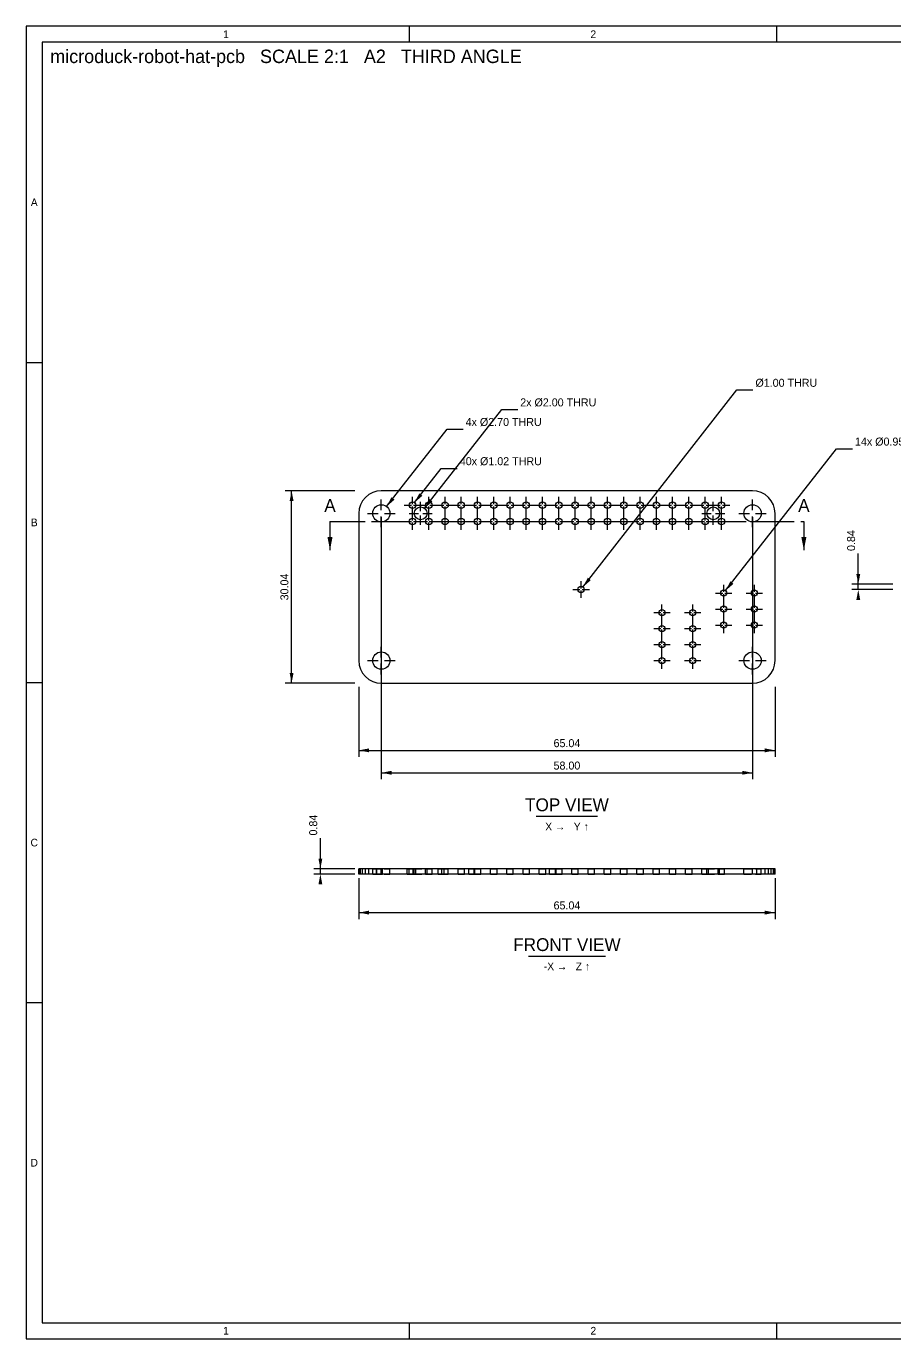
# Model space of a CAD drawing. Header units: millimetres. Extents: x 5 to 604, y 5 to 415.
# Drawn here: x 5 to 276.4, y 5 to 415 of the extents above; entities that cross this region are included whole.
import ezdxf
from ezdxf.enums import TextEntityAlignment as Align

# ---------------------------------------------------------------- set-up
doc = ezdxf.new("R2010")
doc.units = ezdxf.units.MM
for name, pattern in [('CENTER', [11.2, 7, -1.4, 1.4, -1.4]), ('HIDDEN', [3.6, 2.4, -1.2]), ('PHANTOM', [21, 11, -2, 2, -2, 2, -2])]:
    doc.linetypes.add(name, pattern=pattern)
for name, color, linetype in [('CENTER', 4, 'CENTER'), ('CUT', 1, 'PHANTOM'), ('CUTTHIN', 1, 'PHANTOM'), ('DIM', 3, 'CONTINUOUS'), ('FRAME', 7, 'CONTINUOUS'), ('HIDDEN', 8, 'HIDDEN'), ('TEXT', 3, 'CONTINUOUS'), ('TITLE', 7, 'CONTINUOUS'), ('VISIBLE', 7, 'CONTINUOUS')]:
    doc.layers.add(name, color=color, linetype=linetype)

msp = doc.modelspace()

# ---------------------------------------------------------------- linework, layer by layer
at = {"layer": 'CENTER'}
for p, q in [((115.96, 263.785), (115.96, 267.14)), ((125.7, 265.737), (125.7, 268)), ((130.78, 265.737), (130.78, 268)), ((135.86, 265.737), (135.86, 268)), ((140.94, 265.737), (140.94, 268)), ((146.02, 265.737), (146.02, 268)), ((151.1, 265.737), (151.1, 268)), ((156.18, 265.737), (156.18, 268)), ((161.26, 265.737), (161.26, 268)), ((166.34, 265.737), (166.34, 268)), ((171.42, 265.737), (171.42, 268)), ((176.5, 265.737), (176.5, 268)), ((181.58, 265.737), (181.58, 268)), ((186.66, 265.737), (186.66, 268)), ((191.74, 265.737), (191.74, 268)), ((196.82, 265.737), (196.82, 268)), ((201.9, 265.737), (201.9, 268)), ((206.98, 265.737), (206.98, 268)), ((212.06, 265.737), (212.06, 268)), ((217.14, 265.737), (217.14, 268)), ((222.22, 265.737), (222.22, 268)), ((231.96, 263.785), (231.96, 267.14)), ((111.66, 262.84), (115.015, 262.84)), ((116.905, 262.84), (120.26, 262.84)), ((123.08, 265.38), (125.343, 265.38)), ((124.64, 262.84), (127.54, 262.84)), ((125.7, 262.76), (125.7, 265.023)), ((125.7, 260.657), (125.7, 262.92)), ((126.057, 265.38), (128.32, 265.38)), ((128.16, 265.38), (130.423, 265.38)), ((128.24, 263.54), (128.24, 266.44)), ((128.94, 262.84), (131.84, 262.84)), ((130.78, 262.76), (130.78, 265.023)), ((130.78, 260.657), (130.78, 262.92)), ((131.137, 265.38), (133.4, 265.38)), ((133.24, 265.38), (135.503, 265.38)), ((135.86, 262.76), (135.86, 265.023)), ((135.86, 260.657), (135.86, 262.92)), ((136.217, 265.38), (138.48, 265.38)), ((138.32, 265.38), (140.583, 265.38)), ((140.94, 262.76), (140.94, 265.023)), ((140.94, 260.657), (140.94, 262.92)), ((141.297, 265.38), (143.56, 265.38)), ((143.4, 265.38), (145.663, 265.38)), ((146.02, 262.76), (146.02, 265.023)), ((146.02, 260.657), (146.02, 262.92)), ((146.377, 265.38), (148.64, 265.38)), ((148.48, 265.38), (150.743, 265.38)), ((151.1, 262.76), (151.1, 265.023)), ((151.1, 260.657), (151.1, 262.92)), ((151.457, 265.38), (153.72, 265.38)), ((153.56, 265.38), (155.823, 265.38)), ((156.18, 262.76), (156.18, 265.023)), ((156.18, 260.657), (156.18, 262.92)), ((156.537, 265.38), (158.8, 265.38)), ((158.64, 265.38), (160.903, 265.38)), ((161.26, 262.76), (161.26, 265.023)), ((161.26, 260.657), (161.26, 262.92)), ((161.617, 265.38), (163.88, 265.38)), ((163.72, 265.38), (165.983, 265.38)), ((166.34, 262.76), (166.34, 265.023)), ((166.34, 260.657), (166.34, 262.92)), ((166.697, 265.38), (168.96, 265.38)), ((168.8, 265.38), (171.063, 265.38)), ((171.42, 262.76), (171.42, 265.023)), ((171.42, 260.657), (171.42, 262.92)), ((171.777, 265.38), (174.04, 265.38)), ((173.88, 265.38), (176.143, 265.38)), ((176.5, 262.76), (176.5, 265.023)), ((176.5, 260.657), (176.5, 262.92)), ((176.857, 265.38), (179.12, 265.38)), ((178.96, 265.38), (181.223, 265.38)), ((181.58, 262.76), (181.58, 265.023)), ((181.58, 260.657), (181.58, 262.92)), ((181.937, 265.38), (184.2, 265.38)), ((184.04, 265.38), (186.303, 265.38)), ((186.66, 262.76), (186.66, 265.023)), ((186.66, 260.657), (186.66, 262.92)), ((187.017, 265.38), (189.28, 265.38)), ((189.12, 265.38), (191.383, 265.38)), ((191.74, 262.76), (191.74, 265.023)), ((191.74, 260.657), (191.74, 262.92)), ((192.097, 265.38), (194.36, 265.38)), ((194.2, 265.38), (196.463, 265.38)), ((196.82, 262.76), (196.82, 265.023)), ((196.82, 260.657), (196.82, 262.92)), ((197.177, 265.38), (199.44, 265.38)), ((199.28, 265.38), (201.543, 265.38)), ((201.9, 262.76), (201.9, 265.023)), ((201.9, 260.657), (201.9, 262.92)), ((202.257, 265.38), (204.52, 265.38)), ((204.36, 265.38), (206.623, 265.38)), ((206.98, 262.76), (206.98, 265.023)), ((206.98, 260.657), (206.98, 262.92)), ((207.337, 265.38), (209.6, 265.38)), ((209.44, 265.38), (211.703, 265.38)), ((212.06, 262.76), (212.06, 265.023)), ((212.06, 260.657), (212.06, 262.92)), ((212.417, 265.38), (214.68, 265.38)), ((214.52, 265.38), (216.783, 265.38)), ((216.08, 262.84), (218.98, 262.84)), ((217.14, 262.76), (217.14, 265.023)), ((217.14, 260.657), (217.14, 262.92)), ((217.497, 265.38), (219.76, 265.38)), ((219.6, 265.38), (221.863, 265.38)), ((219.68, 263.54), (219.68, 266.44)), ((220.38, 262.84), (223.28, 262.84)), ((222.22, 262.76), (222.22, 265.023)), ((222.22, 260.657), (222.22, 262.92)), ((222.577, 265.38), (224.84, 265.38)), ((227.66, 262.84), (231.015, 262.84)), ((232.905, 262.84), (236.26, 262.84)), ((115.96, 258.54), (115.96, 261.895)), ((123.08, 260.3), (125.343, 260.3)), ((125.7, 257.68), (125.7, 259.943)), ((126.057, 260.3), (128.32, 260.3)), ((128.16, 260.3), (130.423, 260.3)), ((128.24, 259.24), (128.24, 262.14)), ((130.78, 257.68), (130.78, 259.943)), ((131.137, 260.3), (133.4, 260.3)), ((133.24, 260.3), (135.503, 260.3)), ((135.86, 257.68), (135.86, 259.943)), ((136.217, 260.3), (138.48, 260.3)), ((138.32, 260.3), (140.583, 260.3)), ((140.94, 257.68), (140.94, 259.943)), ((141.297, 260.3), (143.56, 260.3)), ((143.4, 260.3), (145.663, 260.3)), ((146.02, 257.68), (146.02, 259.943)), ((146.377, 260.3), (148.64, 260.3)), ((148.48, 260.3), (150.743, 260.3)), ((151.1, 257.68), (151.1, 259.943)), ((151.457, 260.3), (153.72, 260.3)), ((153.56, 260.3), (155.823, 260.3)), ((156.18, 257.68), (156.18, 259.943)), ((156.537, 260.3), (158.8, 260.3)), ((158.64, 260.3), (160.903, 260.3)), ((161.26, 257.68), (161.26, 259.943)), ((161.617, 260.3), (163.88, 260.3)), ((163.72, 260.3), (165.983, 260.3)), ((166.34, 257.68), (166.34, 259.943)), ((166.697, 260.3), (168.96, 260.3)), ((168.8, 260.3), (171.063, 260.3)), ((171.42, 257.68), (171.42, 259.943)), ((171.777, 260.3), (174.04, 260.3)), ((173.88, 260.3), (176.143, 260.3)), ((176.5, 257.68), (176.5, 259.943)), ((176.857, 260.3), (179.12, 260.3)), ((178.96, 260.3), (181.223, 260.3)), ((181.58, 257.68), (181.58, 259.943)), ((181.937, 260.3), (184.2, 260.3)), ((184.04, 260.3), (186.303, 260.3)), ((186.66, 257.68), (186.66, 259.943)), ((187.017, 260.3), (189.28, 260.3)), ((189.12, 260.3), (191.383, 260.3)), ((191.74, 257.68), (191.74, 259.943)), ((192.097, 260.3), (194.36, 260.3)), ((194.2, 260.3), (196.463, 260.3)), ((196.82, 257.68), (196.82, 259.943)), ((197.177, 260.3), (199.44, 260.3)), ((199.28, 260.3), (201.543, 260.3)), ((201.9, 257.68), (201.9, 259.943)), ((202.257, 260.3), (204.52, 260.3)), ((204.36, 260.3), (206.623, 260.3)), ((206.98, 257.68), (206.98, 259.943)), ((207.337, 260.3), (209.6, 260.3)), ((209.44, 260.3), (211.703, 260.3)), ((212.06, 257.68), (212.06, 259.943)), ((212.417, 260.3), (214.68, 260.3)), ((214.52, 260.3), (216.783, 260.3)), ((217.14, 257.68), (217.14, 259.943)), ((217.497, 260.3), (219.76, 260.3)), ((219.6, 260.3), (221.863, 260.3)), ((219.68, 259.24), (219.68, 262.14)), ((222.22, 257.68), (222.22, 259.943)), ((222.577, 260.3), (224.84, 260.3)), ((231.96, 258.54), (231.96, 261.895)), ((175.76, 239.04), (178.01, 239.04)), ((178.36, 239.39), (178.36, 241.64)), ((178.36, 236.44), (178.36, 238.69)), ((178.71, 239.04), (180.96, 239.04)), ((220.41, 237.94), (222.6275, 237.94)), ((222.96, 238.2725), (222.96, 240.49)), ((223.2925, 237.94), (225.51, 237.94)), ((230.01, 237.94), (232.2275, 237.94)), ((232.56, 238.2725), (232.56, 240.49)), ((232.8925, 237.94), (235.11, 237.94)), ((203.66, 232.1725), (203.66, 234.39)), ((213.26, 232.1725), (213.26, 234.39)), ((222.96, 235.39), (222.96, 237.6075)), ((222.96, 233.2725), (222.96, 235.49)), ((232.56, 235.39), (232.56, 237.6075)), ((232.56, 233.2725), (232.56, 235.49)), ((201.11, 231.84), (203.3275, 231.84)), ((203.66, 229.29), (203.66, 231.5075)), ((203.9925, 231.84), (206.21, 231.84)), ((210.71, 231.84), (212.9275, 231.84)), ((213.26, 229.29), (213.26, 231.5075)), ((213.5925, 231.84), (215.81, 231.84)), ((220.41, 232.94), (222.6275, 232.94)), ((222.96, 230.39), (222.96, 232.6075)), ((222.96, 228.2725), (222.96, 230.49)), ((223.2925, 232.94), (225.51, 232.94)), ((230.01, 232.94), (232.2275, 232.94)), ((232.56, 230.39), (232.56, 232.6075)), ((232.56, 228.2725), (232.56, 230.49)), ((232.8925, 232.94), (235.11, 232.94)), ((201.11, 226.84), (203.3275, 226.84)), ((203.66, 227.1725), (203.66, 229.39)), ((203.66, 224.29), (203.66, 226.5075)), ((203.9925, 226.84), (206.21, 226.84)), ((210.71, 226.84), (212.9275, 226.84)), ((213.26, 227.1725), (213.26, 229.39)), ((213.26, 224.29), (213.26, 226.5075)), ((213.5925, 226.84), (215.81, 226.84)), ((220.41, 227.94), (222.6275, 227.94)), ((222.96, 225.39), (222.96, 227.6075)), ((223.2925, 227.94), (225.51, 227.94)), ((230.01, 227.94), (232.2275, 227.94)), ((232.56, 225.39), (232.56, 227.6075)), ((232.8925, 227.94), (235.11, 227.94)), ((201.11, 221.84), (203.3275, 221.84)), ((203.66, 222.1725), (203.66, 224.39)), ((203.66, 219.29), (203.66, 221.5075)), ((203.9925, 221.84), (206.21, 221.84)), ((210.71, 221.84), (212.9275, 221.84)), ((213.26, 222.1725), (213.26, 224.39)), ((213.26, 219.29), (213.26, 221.5075)), ((213.5925, 221.84), (215.81, 221.84)), ((115.96, 217.785), (115.96, 221.14)), ((203.66, 217.1725), (203.66, 219.39)), ((213.26, 217.1725), (213.26, 219.39)), ((231.96, 217.785), (231.96, 221.14)), ((111.66, 216.84), (115.015, 216.84)), ((115.96, 212.54), (115.96, 215.895)), ((116.905, 216.84), (120.26, 216.84)), ((201.11, 216.84), (203.3275, 216.84)), ((203.66, 214.29), (203.66, 216.5075)), ((203.9925, 216.84), (206.21, 216.84)), ((210.71, 216.84), (212.9275, 216.84)), ((213.26, 214.29), (213.26, 216.5075)), ((213.5925, 216.84), (215.81, 216.84)), ((227.66, 216.84), (231.015, 216.84)), ((231.96, 212.54), (231.96, 215.895)), ((232.905, 216.84), (236.26, 216.84))]:
    msp.add_line(p, q, dxfattribs=at)
at = {"layer": 'CUT'}
for p, q in [((99.92, 260.3), (113.92, 260.3)), ((99.92, 260.3), (99.92, 251.3)), ((234, 260.3), (248, 260.3)), ((248, 260.3), (248, 251.3))]:
    msp.add_line(p, q, dxfattribs=at)
for points in [[(99.92, 251.3), (100.718, 255.5), (99.122, 255.5)], [(248, 251.3), (248.798, 255.5), (247.202, 255.5)]]:
    msp.add_solid(points, dxfattribs=at)
at = {"layer": 'CUTTHIN'}
msp.add_line((113.92, 260.3), (234, 260.3), dxfattribs=at)
at = {"layer": 'DIM'}
for p, q in [((178.975661, 239.828011), (227.065346, 301.38)), ((227.065346, 301.38), (232.065346, 301.38)), ((129.471323, 264.416022), (153.565374, 295.255)), ((153.565374, 295.255), (158.565374, 295.255)), ((117.622286, 264.967629), (136.499999, 289.13)), ((136.499999, 289.13), (141.499999, 289.13)), ((223.544878, 238.68861), (258.168637, 283.005)), ((258.168637, 283.005), (263.168637, 283.005)), ((126.327975, 266.183771), (134.684785, 276.88)), ((134.684785, 276.88), (139.684785, 276.88)), ((107.72, 269.88), (85.92, 269.88)), ((87.92, 209.8), (87.92, 269.88)), ((115.96, 261.64), (115.96, 179.8)), ((231.96, 261.64), (231.96, 179.8)), ((265, 240.68), (265, 250.28)), ((275.8, 240.68), (263, 240.68)), ((275.8, 239), (263, 239)), ((265, 239), (265, 240.68)), ((107.72, 209.8), (85.92, 209.8)), ((108.92, 208.6), (108.92, 186.8)), ((239, 208.6), (239, 186.8)), ((108.92, 188.8), (239, 188.8)), ((115.96, 181.8), (231.96, 181.8)), ((96.92, 151.8), (96.92, 161.4)), ((107.72, 151.8), (94.92, 151.8)), ((96.92, 150.12), (96.92, 151.8)), ((107.72, 150.12), (94.92, 150.12)), ((108.92, 148.92), (108.92, 136.12)), ((239, 148.92), (239, 136.12)), ((108.92, 138.12), (239, 138.12))]:
    msp.add_line(p, q, dxfattribs=at)
for points in [[(87.92, 269.88), (87.312, 266.68), (88.528, 266.68)], [(117.622286, 264.967629), (120.071513, 267.114941), (119.113292, 267.863586)], [(126.327975, 266.183771), (128.777202, 268.331083), (127.818981, 269.079728)], [(129.471323, 264.416022), (131.92055, 266.563334), (130.962329, 267.311978)], [(178.975661, 239.828011), (181.424889, 241.975323), (180.466668, 242.723967)], [(265, 240.68), (265.608, 243.88), (264.392, 243.88)], [(223.544878, 238.68861), (225.994106, 240.835922), (225.035885, 241.584567)], [(265, 239), (264.392, 235.8), (265.608, 235.8)], [(87.92, 209.8), (88.528, 213), (87.312, 213)], [(108.92, 188.8), (112.12, 188.192), (112.12, 189.408)], [(239, 188.8), (235.8, 189.408), (235.8, 188.192)], [(115.96, 181.8), (119.16, 181.192), (119.16, 182.408)], [(231.96, 181.8), (228.76, 182.408), (228.76, 181.192)], [(96.92, 151.8), (97.528, 155), (96.312, 155)], [(96.92, 150.12), (96.312, 146.92), (97.528, 146.92)], [(108.92, 138.12), (112.12, 137.512), (112.12, 138.728)], [(239, 138.12), (235.8, 138.728), (235.8, 137.512)]]:
    msp.add_solid(points, dxfattribs=at)
at = {"layer": 'FRAME'}
for p, q in [((584, 410), (10, 410)), ((10, 410), (10, 10)), ((10, 10), (584, 10))]:
    msp.add_line(p, q, dxfattribs=at)
at = {"layer": 'HIDDEN'}
for p, q in [((113.26, 151.8), (118.66, 151.8)), ((118.66, 151.8), (113.26, 151.8)), ((113.26, 151.8), (118.66, 151.8)), ((118.66, 151.8), (113.26, 151.8)), ((113.26, 150.12), (113.26, 151.8)), ((113.26, 150.12), (113.26, 151.8)), ((114.41, 151.8), (116.31, 151.8)), ((116.31, 151.8), (114.41, 151.8)), ((114.41, 151.8), (116.31, 151.8)), ((116.31, 151.8), (114.41, 151.8)), ((114.41, 151.8), (116.31, 151.8)), ((116.31, 151.8), (114.41, 151.8)), ((114.41, 150.12), (114.41, 151.8)), ((114.41, 150.12), (114.41, 151.8)), ((114.41, 150.12), (114.41, 151.8)), ((116.31, 150.12), (116.31, 151.8)), ((116.31, 150.12), (116.31, 151.8)), ((116.31, 150.12), (116.31, 151.8)), ((118.66, 150.12), (118.66, 151.8)), ((118.66, 150.12), (118.66, 151.8)), ((124.01, 151.8), (125.91, 151.8)), ((125.91, 151.8), (124.01, 151.8)), ((124.01, 151.8), (125.91, 151.8)), ((125.91, 151.8), (124.01, 151.8)), ((124.01, 151.8), (125.91, 151.8)), ((125.91, 151.8), (124.01, 151.8)), ((124.01, 150.12), (124.01, 151.8)), ((124.01, 150.12), (124.01, 151.8)), ((124.01, 150.12), (124.01, 151.8)), ((124.68, 151.8), (126.72, 151.8)), ((126.72, 151.8), (124.68, 151.8)), ((124.68, 151.8), (126.72, 151.8)), ((126.72, 151.8), (124.68, 151.8)), ((124.68, 150.12), (124.68, 151.8)), ((124.68, 150.12), (124.68, 151.8)), ((125.91, 150.12), (125.91, 151.8)), ((125.91, 150.12), (125.91, 151.8)), ((125.91, 150.12), (125.91, 151.8)), ((126.24, 151.8), (130.24, 151.8)), ((130.24, 151.8), (126.24, 151.8)), ((126.24, 150.12), (126.24, 151.8)), ((126.72, 150.12), (126.72, 151.8)), ((126.72, 150.12), (126.72, 151.8)), ((129.76, 151.8), (131.8, 151.8)), ((131.8, 151.8), (129.76, 151.8)), ((129.76, 151.8), (131.8, 151.8)), ((131.8, 151.8), (129.76, 151.8)), ((129.76, 150.12), (129.76, 151.8)), ((129.76, 150.12), (129.76, 151.8)), ((130.24, 150.12), (130.24, 151.8)), ((131.8, 150.12), (131.8, 151.8)), ((131.8, 150.12), (131.8, 151.8)), ((133.71, 151.8), (135.61, 151.8)), ((135.61, 151.8), (133.71, 151.8)), ((133.71, 151.8), (135.61, 151.8)), ((135.61, 151.8), (133.71, 151.8)), ((133.71, 151.8), (135.61, 151.8)), ((135.61, 151.8), (133.71, 151.8)), ((133.71, 151.8), (135.61, 151.8)), ((135.61, 151.8), (133.71, 151.8)), ((133.71, 150.12), (133.71, 151.8)), ((133.71, 150.12), (133.71, 151.8)), ((133.71, 150.12), (133.71, 151.8)), ((133.71, 150.12), (133.71, 151.8)), ((134.84, 151.8), (136.88, 151.8)), ((136.88, 151.8), (134.84, 151.8)), ((134.84, 151.8), (136.88, 151.8)), ((136.88, 151.8), (134.84, 151.8)), ((134.84, 150.12), (134.84, 151.8)), ((134.84, 150.12), (134.84, 151.8)), ((135.61, 150.12), (135.61, 151.8)), ((135.61, 150.12), (135.61, 151.8)), ((135.61, 150.12), (135.61, 151.8)), ((135.61, 150.12), (135.61, 151.8)), ((136.88, 150.12), (136.88, 151.8)), ((136.88, 150.12), (136.88, 151.8)), ((139.92, 151.8), (141.96, 151.8)), ((141.96, 151.8), (139.92, 151.8)), ((139.92, 151.8), (141.96, 151.8)), ((141.96, 151.8), (139.92, 151.8)), ((139.92, 150.12), (139.92, 151.8)), ((139.92, 150.12), (139.92, 151.8)), ((141.96, 150.12), (141.96, 151.8)), ((141.96, 150.12), (141.96, 151.8)), ((143.31, 151.8), (145.21, 151.8)), ((145.21, 151.8), (143.31, 151.8)), ((143.31, 151.8), (145.21, 151.8)), ((145.21, 151.8), (143.31, 151.8)), ((143.31, 151.8), (145.21, 151.8)), ((145.21, 151.8), (143.31, 151.8)), ((143.31, 151.8), (145.21, 151.8)), ((145.21, 151.8), (143.31, 151.8)), ((143.31, 150.12), (143.31, 151.8)), ((143.31, 150.12), (143.31, 151.8)), ((143.31, 150.12), (143.31, 151.8)), ((143.31, 150.12), (143.31, 151.8)), ((145, 151.8), (147.04, 151.8)), ((147.04, 151.8), (145, 151.8)), ((145, 151.8), (147.04, 151.8)), ((147.04, 151.8), (145, 151.8)), ((145, 150.12), (145, 151.8)), ((145, 150.12), (145, 151.8)), ((145.21, 150.12), (145.21, 151.8)), ((145.21, 150.12), (145.21, 151.8)), ((145.21, 150.12), (145.21, 151.8)), ((145.21, 150.12), (145.21, 151.8)), ((147.04, 150.12), (147.04, 151.8)), ((147.04, 150.12), (147.04, 151.8)), ((150.08, 151.8), (152.12, 151.8)), ((152.12, 151.8), (150.08, 151.8)), ((150.08, 151.8), (152.12, 151.8)), ((152.12, 151.8), (150.08, 151.8)), ((150.08, 150.12), (150.08, 151.8)), ((150.08, 150.12), (150.08, 151.8)), ((152.12, 150.12), (152.12, 151.8)), ((152.12, 150.12), (152.12, 151.8)), ((155.16, 151.8), (157.2, 151.8)), ((157.2, 151.8), (155.16, 151.8)), ((155.16, 151.8), (157.2, 151.8)), ((157.2, 151.8), (155.16, 151.8)), ((155.16, 150.12), (155.16, 151.8)), ((155.16, 150.12), (155.16, 151.8)), ((157.2, 150.12), (157.2, 151.8)), ((157.2, 150.12), (157.2, 151.8)), ((160.24, 151.8), (162.28, 151.8)), ((162.28, 151.8), (160.24, 151.8)), ((160.24, 151.8), (162.28, 151.8)), ((162.28, 151.8), (160.24, 151.8)), ((160.24, 150.12), (160.24, 151.8)), ((160.24, 150.12), (160.24, 151.8)), ((162.28, 150.12), (162.28, 151.8)), ((162.28, 150.12), (162.28, 151.8)), ((165.32, 151.8), (167.36, 151.8)), ((167.36, 151.8), (165.32, 151.8)), ((165.32, 151.8), (167.36, 151.8)), ((167.36, 151.8), (165.32, 151.8)), ((165.32, 150.12), (165.32, 151.8)), ((165.32, 150.12), (165.32, 151.8)), ((167.36, 150.12), (167.36, 151.8)), ((167.36, 150.12), (167.36, 151.8)), ((168.56, 151.8), (170.56, 151.8)), ((170.56, 151.8), (168.56, 151.8)), ((168.56, 150.12), (168.56, 151.8)), ((170.4, 151.8), (172.44, 151.8)), ((172.44, 151.8), (170.4, 151.8)), ((170.4, 151.8), (172.44, 151.8)), ((172.44, 151.8), (170.4, 151.8)), ((170.4, 150.12), (170.4, 151.8)), ((170.4, 150.12), (170.4, 151.8)), ((170.56, 150.12), (170.56, 151.8)), ((172.44, 150.12), (172.44, 151.8)), ((172.44, 150.12), (172.44, 151.8)), ((175.48, 151.8), (177.52, 151.8)), ((177.52, 151.8), (175.48, 151.8)), ((175.48, 151.8), (177.52, 151.8)), ((177.52, 151.8), (175.48, 151.8)), ((175.48, 150.12), (175.48, 151.8)), ((175.48, 150.12), (175.48, 151.8)), ((177.52, 150.12), (177.52, 151.8)), ((177.52, 150.12), (177.52, 151.8)), ((180.56, 151.8), (182.6, 151.8)), ((182.6, 151.8), (180.56, 151.8)), ((180.56, 151.8), (182.6, 151.8)), ((182.6, 151.8), (180.56, 151.8)), ((180.56, 150.12), (180.56, 151.8)), ((180.56, 150.12), (180.56, 151.8)), ((182.6, 150.12), (182.6, 151.8)), ((182.6, 150.12), (182.6, 151.8)), ((185.64, 151.8), (187.68, 151.8)), ((187.68, 151.8), (185.64, 151.8)), ((185.64, 151.8), (187.68, 151.8)), ((187.68, 151.8), (185.64, 151.8)), ((185.64, 150.12), (185.64, 151.8)), ((185.64, 150.12), (185.64, 151.8)), ((187.68, 150.12), (187.68, 151.8)), ((187.68, 150.12), (187.68, 151.8)), ((190.72, 151.8), (192.76, 151.8)), ((192.76, 151.8), (190.72, 151.8)), ((190.72, 151.8), (192.76, 151.8)), ((192.76, 151.8), (190.72, 151.8)), ((190.72, 150.12), (190.72, 151.8)), ((190.72, 150.12), (190.72, 151.8)), ((192.76, 150.12), (192.76, 151.8)), ((192.76, 150.12), (192.76, 151.8)), ((195.8, 151.8), (197.84, 151.8)), ((197.84, 151.8), (195.8, 151.8)), ((195.8, 151.8), (197.84, 151.8)), ((197.84, 151.8), (195.8, 151.8)), ((195.8, 150.12), (195.8, 151.8)), ((195.8, 150.12), (195.8, 151.8)), ((197.84, 150.12), (197.84, 151.8)), ((197.84, 150.12), (197.84, 151.8)), ((200.88, 151.8), (202.92, 151.8)), ((202.92, 151.8), (200.88, 151.8)), ((200.88, 151.8), (202.92, 151.8)), ((202.92, 151.8), (200.88, 151.8)), ((200.88, 150.12), (200.88, 151.8)), ((200.88, 150.12), (200.88, 151.8)), ((202.92, 150.12), (202.92, 151.8)), ((202.92, 150.12), (202.92, 151.8)), ((205.96, 151.8), (208, 151.8)), ((208, 151.8), (205.96, 151.8)), ((205.96, 151.8), (208, 151.8)), ((208, 151.8), (205.96, 151.8)), ((205.96, 150.12), (205.96, 151.8)), ((205.96, 150.12), (205.96, 151.8)), ((208, 150.12), (208, 151.8)), ((208, 150.12), (208, 151.8)), ((211.04, 151.8), (213.08, 151.8)), ((213.08, 151.8), (211.04, 151.8)), ((211.04, 151.8), (213.08, 151.8)), ((213.08, 151.8), (211.04, 151.8)), ((211.04, 150.12), (211.04, 151.8)), ((211.04, 150.12), (211.04, 151.8)), ((213.08, 150.12), (213.08, 151.8)), ((213.08, 150.12), (213.08, 151.8)), ((216.12, 151.8), (218.16, 151.8)), ((218.16, 151.8), (216.12, 151.8)), ((216.12, 151.8), (218.16, 151.8)), ((218.16, 151.8), (216.12, 151.8)), ((216.12, 150.12), (216.12, 151.8)), ((216.12, 150.12), (216.12, 151.8)), ((217.68, 151.8), (221.68, 151.8)), ((221.68, 151.8), (217.68, 151.8)), ((217.68, 150.12), (217.68, 151.8)), ((218.16, 150.12), (218.16, 151.8)), ((218.16, 150.12), (218.16, 151.8)), ((221.2, 151.8), (223.24, 151.8)), ((223.24, 151.8), (221.2, 151.8)), ((221.2, 151.8), (223.24, 151.8)), ((223.24, 151.8), (221.2, 151.8)), ((221.2, 150.12), (221.2, 151.8)), ((221.2, 150.12), (221.2, 151.8)), ((221.68, 150.12), (221.68, 151.8)), ((223.24, 150.12), (223.24, 151.8)), ((223.24, 150.12), (223.24, 151.8)), ((229.26, 151.8), (234.66, 151.8)), ((234.66, 151.8), (229.26, 151.8)), ((229.26, 151.8), (234.66, 151.8)), ((234.66, 151.8), (229.26, 151.8)), ((229.26, 150.12), (229.26, 151.8)), ((229.26, 150.12), (229.26, 151.8)), ((234.66, 150.12), (234.66, 151.8)), ((234.66, 150.12), (234.66, 151.8)), ((113.26, 150.12), (118.66, 150.12)), ((118.66, 150.12), (113.26, 150.12)), ((113.26, 150.12), (118.66, 150.12)), ((118.66, 150.12), (113.26, 150.12)), ((114.41, 150.12), (116.31, 150.12)), ((116.31, 150.12), (114.41, 150.12)), ((114.41, 150.12), (116.31, 150.12)), ((116.31, 150.12), (114.41, 150.12)), ((114.41, 150.12), (116.31, 150.12)), ((116.31, 150.12), (114.41, 150.12)), ((124.01, 150.12), (125.91, 150.12)), ((125.91, 150.12), (124.01, 150.12)), ((124.01, 150.12), (125.91, 150.12)), ((125.91, 150.12), (124.01, 150.12)), ((124.01, 150.12), (125.91, 150.12)), ((125.91, 150.12), (124.01, 150.12)), ((124.68, 150.12), (126.72, 150.12)), ((126.72, 150.12), (124.68, 150.12)), ((124.68, 150.12), (126.72, 150.12)), ((126.72, 150.12), (124.68, 150.12)), ((126.24, 150.12), (130.24, 150.12)), ((130.24, 150.12), (126.24, 150.12)), ((129.76, 150.12), (131.8, 150.12)), ((131.8, 150.12), (129.76, 150.12)), ((129.76, 150.12), (131.8, 150.12)), ((131.8, 150.12), (129.76, 150.12)), ((133.71, 150.12), (135.61, 150.12)), ((135.61, 150.12), (133.71, 150.12)), ((133.71, 150.12), (135.61, 150.12)), ((135.61, 150.12), (133.71, 150.12)), ((133.71, 150.12), (135.61, 150.12)), ((135.61, 150.12), (133.71, 150.12)), ((133.71, 150.12), (135.61, 150.12)), ((135.61, 150.12), (133.71, 150.12)), ((134.84, 150.12), (136.88, 150.12)), ((136.88, 150.12), (134.84, 150.12)), ((134.84, 150.12), (136.88, 150.12)), ((136.88, 150.12), (134.84, 150.12)), ((139.92, 150.12), (141.96, 150.12)), ((141.96, 150.12), (139.92, 150.12)), ((139.92, 150.12), (141.96, 150.12)), ((141.96, 150.12), (139.92, 150.12)), ((143.31, 150.12), (145.21, 150.12)), ((145.21, 150.12), (143.31, 150.12)), ((143.31, 150.12), (145.21, 150.12)), ((145.21, 150.12), (143.31, 150.12)), ((143.31, 150.12), (145.21, 150.12)), ((145.21, 150.12), (143.31, 150.12)), ((143.31, 150.12), (145.21, 150.12)), ((145.21, 150.12), (143.31, 150.12)), ((145, 150.12), (147.04, 150.12)), ((147.04, 150.12), (145, 150.12)), ((145, 150.12), (147.04, 150.12)), ((147.04, 150.12), (145, 150.12)), ((150.08, 150.12), (152.12, 150.12)), ((152.12, 150.12), (150.08, 150.12)), ((150.08, 150.12), (152.12, 150.12)), ((152.12, 150.12), (150.08, 150.12)), ((155.16, 150.12), (157.2, 150.12)), ((157.2, 150.12), (155.16, 150.12)), ((155.16, 150.12), (157.2, 150.12)), ((157.2, 150.12), (155.16, 150.12)), ((160.24, 150.12), (162.28, 150.12)), ((162.28, 150.12), (160.24, 150.12)), ((160.24, 150.12), (162.28, 150.12)), ((162.28, 150.12), (160.24, 150.12)), ((165.32, 150.12), (167.36, 150.12)), ((167.36, 150.12), (165.32, 150.12)), ((165.32, 150.12), (167.36, 150.12)), ((167.36, 150.12), (165.32, 150.12)), ((168.56, 150.12), (170.56, 150.12)), ((170.56, 150.12), (168.56, 150.12)), ((170.4, 150.12), (172.44, 150.12)), ((172.44, 150.12), (170.4, 150.12)), ((170.4, 150.12), (172.44, 150.12)), ((172.44, 150.12), (170.4, 150.12)), ((175.48, 150.12), (177.52, 150.12)), ((177.52, 150.12), (175.48, 150.12)), ((175.48, 150.12), (177.52, 150.12)), ((177.52, 150.12), (175.48, 150.12)), ((180.56, 150.12), (182.6, 150.12)), ((182.6, 150.12), (180.56, 150.12)), ((180.56, 150.12), (182.6, 150.12)), ((182.6, 150.12), (180.56, 150.12)), ((185.64, 150.12), (187.68, 150.12)), ((187.68, 150.12), (185.64, 150.12)), ((185.64, 150.12), (187.68, 150.12)), ((187.68, 150.12), (185.64, 150.12)), ((190.72, 150.12), (192.76, 150.12)), ((192.76, 150.12), (190.72, 150.12)), ((190.72, 150.12), (192.76, 150.12)), ((192.76, 150.12), (190.72, 150.12)), ((195.8, 150.12), (197.84, 150.12)), ((197.84, 150.12), (195.8, 150.12)), ((195.8, 150.12), (197.84, 150.12)), ((197.84, 150.12), (195.8, 150.12)), ((200.88, 150.12), (202.92, 150.12)), ((202.92, 150.12), (200.88, 150.12)), ((200.88, 150.12), (202.92, 150.12)), ((202.92, 150.12), (200.88, 150.12)), ((205.96, 150.12), (208, 150.12)), ((208, 150.12), (205.96, 150.12)), ((205.96, 150.12), (208, 150.12)), ((208, 150.12), (205.96, 150.12)), ((211.04, 150.12), (213.08, 150.12)), ((213.08, 150.12), (211.04, 150.12)), ((211.04, 150.12), (213.08, 150.12)), ((213.08, 150.12), (211.04, 150.12)), ((216.12, 150.12), (218.16, 150.12)), ((218.16, 150.12), (216.12, 150.12)), ((216.12, 150.12), (218.16, 150.12)), ((218.16, 150.12), (216.12, 150.12)), ((217.68, 150.12), (221.68, 150.12)), ((221.68, 150.12), (217.68, 150.12)), ((221.2, 150.12), (223.24, 150.12)), ((223.24, 150.12), (221.2, 150.12)), ((221.2, 150.12), (223.24, 150.12)), ((223.24, 150.12), (221.2, 150.12)), ((229.26, 150.12), (234.66, 150.12)), ((234.66, 150.12), (229.26, 150.12)), ((229.26, 150.12), (234.66, 150.12)), ((234.66, 150.12), (229.26, 150.12))]:
    msp.add_line(p, q, dxfattribs=at)
at = {"layer": 'TEXT'}
for p, q in [((164.36, 168.2), (183.56, 168.2)), ((161.96, 124.52), (185.96, 124.52))]:
    msp.add_line(p, q, dxfattribs=at)
at = {"layer": 'TITLE'}
for p, q in [((589, 415), (5, 415)), ((5, 415), (5, 5)), ((124.8, 410), (124.8, 415)), ((239.6, 410), (239.6, 415)), ((5, 310), (10, 310)), ((5, 210), (10, 210)), ((5, 110), (10, 110)), ((124.8, 5), (124.8, 10)), ((239.6, 5), (239.6, 10)), ((5, 5), (589, 5))]:
    msp.add_line(p, q, dxfattribs=at)
at = {"layer": 'VISIBLE'}
for p, q in [((110.106454, 266.751214), (109.455888, 265.534091)), ((110.981968, 267.818032), (110.106454, 266.751214)), ((112.048786, 268.693546), (110.981968, 267.818032)), ((113.265909, 269.344112), (112.048786, 268.693546)), ((114.586564, 269.744728), (113.265909, 269.344112)), ((115.96, 269.88), (114.586564, 269.744728)), ((231.96, 269.88), (115.96, 269.88)), ((233.333436, 269.744728), (231.96, 269.88)), ((234.654091, 269.344112), (233.333436, 269.744728)), ((235.871214, 268.693546), (234.654091, 269.344112)), ((236.938032, 267.818032), (235.871214, 268.693546)), ((237.813546, 266.751214), (236.938032, 267.818032)), ((238.464112, 265.534091), (237.813546, 266.751214)), ((109.055272, 264.213436), (108.92, 262.84)), ((108.92, 262.84), (108.92, 216.84)), ((109.455888, 265.534091), (109.055272, 264.213436)), ((238.864728, 264.213436), (238.464112, 265.534091)), ((239, 262.84), (238.864728, 264.213436)), ((239, 216.84), (239, 262.84)), ((108.92, 216.84), (109.055272, 215.466564)), ((109.055272, 215.466564), (109.455888, 214.145909)), ((109.455888, 214.145909), (110.106454, 212.928786)), ((237.813546, 212.928786), (238.464112, 214.145909)), ((238.464112, 214.145909), (238.864728, 215.466564)), ((238.864728, 215.466564), (239, 216.84)), ((110.106454, 212.928786), (110.981968, 211.861968)), ((110.981968, 211.861968), (112.048786, 210.986454)), ((112.048786, 210.986454), (113.265909, 210.335888)), ((113.265909, 210.335888), (114.586564, 209.935272)), ((114.586564, 209.935272), (115.96, 209.8)), ((115.96, 209.8), (231.96, 209.8)), ((231.96, 209.8), (233.333436, 209.935272)), ((233.333436, 209.935272), (234.654091, 210.335888)), ((234.654091, 210.335888), (235.871214, 210.986454)), ((235.871214, 210.986454), (236.938032, 211.861968)), ((236.938032, 211.861968), (237.813546, 212.928786)), ((108.92, 150.12), (108.92, 151.8)), ((109.055272, 151.8), (108.92, 151.8)), ((109.455888, 151.8), (109.055272, 151.8)), ((109.055272, 150.12), (109.055272, 151.8)), ((110.106454, 151.8), (109.455888, 151.8)), ((109.455888, 150.12), (109.455888, 151.8)), ((110.981968, 151.8), (110.106454, 151.8)), ((110.106454, 150.12), (110.106454, 151.8)), ((112.048786, 151.8), (110.981968, 151.8)), ((110.981968, 150.12), (110.981968, 151.8)), ((113.265909, 151.8), (112.048786, 151.8)), ((112.048786, 150.12), (112.048786, 151.8)), ((114.586564, 151.8), (113.265909, 151.8)), ((113.265909, 150.12), (113.265909, 151.8)), ((115.96, 151.8), (114.586564, 151.8)), ((114.586564, 150.12), (114.586564, 151.8)), ((231.96, 151.8), (115.96, 151.8)), ((115.96, 150.12), (115.96, 151.8)), ((233.333436, 151.8), (231.96, 151.8)), ((231.96, 150.12), (231.96, 151.8)), ((234.654091, 151.8), (233.333436, 151.8)), ((233.333436, 150.12), (233.333436, 151.8)), ((235.871214, 151.8), (234.654091, 151.8)), ((234.654091, 150.12), (234.654091, 151.8)), ((236.938032, 151.8), (235.871214, 151.8)), ((235.871214, 150.12), (235.871214, 151.8)), ((237.813546, 151.8), (236.938032, 151.8)), ((236.938032, 150.12), (236.938032, 151.8)), ((238.464112, 151.8), (237.813546, 151.8)), ((237.813546, 150.12), (237.813546, 151.8)), ((238.864728, 151.8), (238.464112, 151.8)), ((238.464112, 150.12), (238.464112, 151.8)), ((239, 151.8), (238.864728, 151.8)), ((238.864728, 150.12), (238.864728, 151.8)), ((239, 150.12), (239, 151.8)), ((109.055272, 150.12), (108.92, 150.12)), ((109.455888, 150.12), (109.055272, 150.12)), ((110.106454, 150.12), (109.455888, 150.12)), ((110.981968, 150.12), (110.106454, 150.12)), ((112.048786, 150.12), (110.981968, 150.12)), ((113.265909, 150.12), (112.048786, 150.12)), ((114.586564, 150.12), (113.265909, 150.12)), ((115.96, 150.12), (114.586564, 150.12)), ((231.96, 150.12), (115.96, 150.12)), ((233.333436, 150.12), (231.96, 150.12)), ((234.654091, 150.12), (233.333436, 150.12)), ((235.871214, 150.12), (234.654091, 150.12)), ((236.938032, 150.12), (235.871214, 150.12)), ((237.813546, 150.12), (236.938032, 150.12)), ((238.464112, 150.12), (237.813546, 150.12)), ((238.864728, 150.12), (238.464112, 150.12)), ((239, 150.12), (238.864728, 150.12))]:
    msp.add_line(p, q, dxfattribs=at)
for centre, radius in [((115.96, 262.84), 2.7), ((125.7, 265.38), 1.02), ((128.24, 262.84), 2), ((130.78, 265.38), 1.02), ((135.86, 265.38), 1.02), ((140.94, 265.38), 1.02), ((146.02, 265.38), 1.02), ((151.1, 265.38), 1.02), ((156.18, 265.38), 1.02), ((161.26, 265.38), 1.02), ((166.34, 265.38), 1.02), ((171.42, 265.38), 1.02), ((176.5, 265.38), 1.02), ((181.58, 265.38), 1.02), ((186.66, 265.38), 1.02), ((191.74, 265.38), 1.02), ((196.82, 265.38), 1.02), ((201.9, 265.38), 1.02), ((206.98, 265.38), 1.02), ((212.06, 265.38), 1.02), ((217.14, 265.38), 1.02), ((219.68, 262.84), 2), ((222.22, 265.38), 1.02), ((231.96, 262.84), 2.7), ((125.7, 260.3), 1.02), ((130.78, 260.3), 1.02), ((135.86, 260.3), 1.02), ((140.94, 260.3), 1.02), ((146.02, 260.3), 1.02), ((151.1, 260.3), 1.02), ((156.18, 260.3), 1.02), ((161.26, 260.3), 1.02), ((166.34, 260.3), 1.02), ((171.42, 260.3), 1.02), ((176.5, 260.3), 1.02), ((181.58, 260.3), 1.02), ((186.66, 260.3), 1.02), ((191.74, 260.3), 1.02), ((196.82, 260.3), 1.02), ((201.9, 260.3), 1.02), ((206.98, 260.3), 1.02), ((212.06, 260.3), 1.02), ((217.14, 260.3), 1.02), ((222.22, 260.3), 1.02), ((178.36, 239.04), 1), ((222.96, 237.94), 0.95), ((232.56, 237.94), 0.95), ((222.96, 232.94), 0.95), ((232.56, 232.94), 0.95), ((203.66, 231.84), 0.95), ((213.26, 231.84), 0.95), ((203.66, 226.84), 0.95), ((213.26, 226.84), 0.95), ((222.96, 227.94), 0.95), ((232.56, 227.94), 0.95), ((203.66, 221.84), 0.95), ((213.26, 221.84), 0.95), ((115.96, 216.84), 2.7), ((203.66, 216.84), 0.95), ((213.26, 216.84), 0.95), ((231.96, 216.84), 2.7)]:
    msp.add_circle(centre, radius, dxfattribs=at)

# ---------------------------------------------------------------- texts
at = {"layer": 'TEXT'}
for s, height, p in [('microduck-robot-hat-pcb   SCALE 2:1   A2   THIRD ANGLE', 4.2, (12.5, 403.5)), ('Ø1.00 THRU', 2.5, (232.865346, 302.38)), ('2x Ø2.00 THRU', 2.5, (159.365374, 296.255)), ('4x Ø2.70 THRU', 2.5, (142.299999, 290.13)), ('14x Ø0.95 THRU', 2.5, (263.968637, 284.005)), ('40x Ø1.02 THRU', 2.5, (140.484785, 277.88))]:
    msp.add_text(s, height=height, dxfattribs=at).set_placement(p)
for p in [(99.92, 265.3), (248, 265.3)]:
    msp.add_text('A', height=4, dxfattribs=at).set_placement(p, align=Align.MIDDLE_CENTER)
for p in [(264, 251.08), (95.92, 162.2)]:
    msp.add_text('0.84', height=2.5, rotation=90, dxfattribs=at).set_placement(p)
msp.add_text('30.04', height=2.5, rotation=90, dxfattribs=at).set_placement((86.92, 239.84), align=Align.CENTER)
for s, height, p in [('65.04', 2.5, (173.96, 189.8)), ('58.00', 2.5, (173.96, 182.8)), ('TOP VIEW', 4, (173.96, 169.8)), ('X →   Y ↑', 2.4, (173.96, 163.8)), ('65.04', 2.5, (173.96, 139.12)), ('FRONT VIEW', 4, (173.96, 126.12)), ('-X →   Z ↑', 2.4, (173.96, 120.12))]:
    msp.add_text(s, height=height, dxfattribs=at).set_placement(p, align=Align.CENTER)
at = {"layer": 'TITLE'}
for s, p in [('1', (67.4, 412.5)), ('2', (182.2, 412.5)), ('A', (7.5, 360)), ('B', (7.5, 260)), ('C', (7.5, 160)), ('D', (7.5, 60)), ('1', (67.4, 7.5)), ('2', (182.2, 7.5))]:
    msp.add_text(s, height=2.4, dxfattribs=at).set_placement(p, align=Align.MIDDLE_CENTER)

doc.saveas('drawing.dxf')
